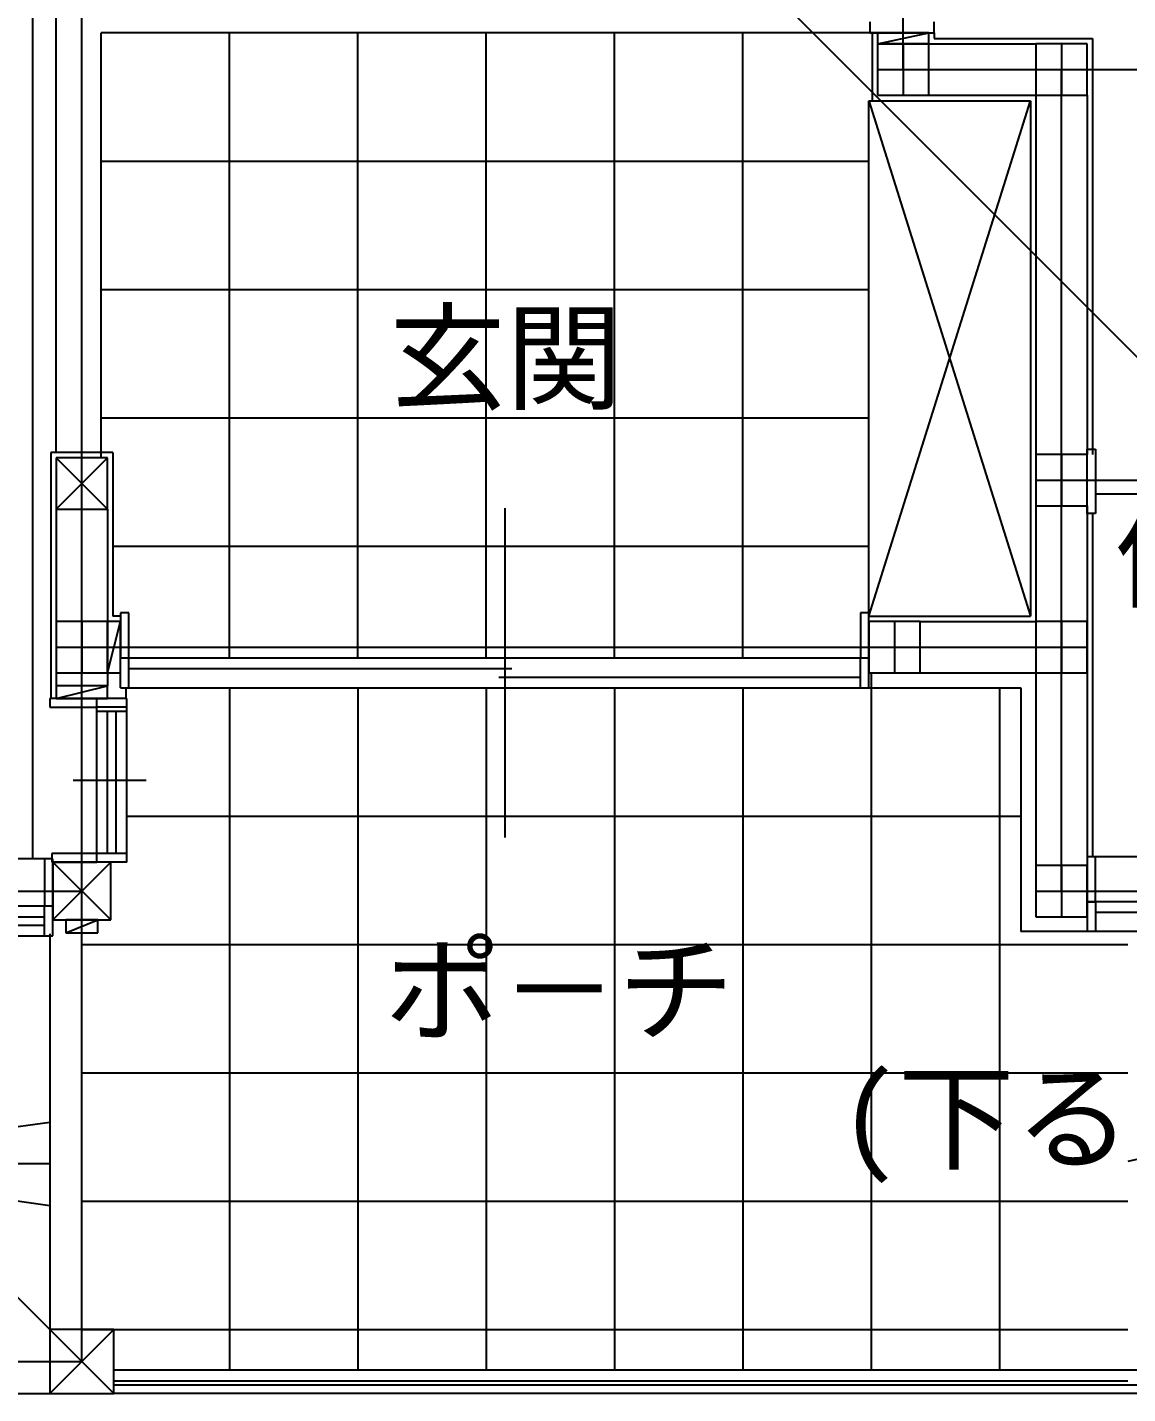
# Model space of a CAD drawing. Header units: millimetres. Extents: x -21029 to 20378, y -14043 to 14043.
# Drawn here: x 5234 to 7807, y -4546 to -1352 of the extents above; entities that cross this region are included whole.
import ezdxf

# ---------------------------------------------------------------- set-up
doc = ezdxf.new("R2010")
doc.units = ezdxf.units.MM
for name, color, linetype in [('0-2', 7, 'Continuous'), ('0-3', 7, 'Continuous'), ('0-C', 7, 'Continuous'), ('0-D', 7, 'Continuous'), ('0-E', 7, 'Continuous'), ('1-0', 7, 'Continuous'), ('1-7', 7, 'Continuous'), ('1-8', 7, 'Continuous'), ('1-9', 7, 'Continuous'), ('1-A', 7, 'Continuous'), ('1-C', 7, 'Continuous'), ('1-D', 7, 'Continuous')]:
    doc.layers.add(name, color=color, linetype=linetype)
doc.styles.add('JP', font='msgothic.ttc')

msp = doc.modelspace()

# ---------------------------------------------------------------- linework, layer by layer
at = {"layer": '0-2', "color": 1}
for p, q in [((7282, -1451.1), (7282, 468.9)), ((5362, -4331.1), (5362, -1331.1)), ((7282, -1451.1), (9202, -1451.1)), ((7652, -3371.1), (7652, -1451.1)), ((5362, -4471.1), (5362, -2411.1)), ((7652, -2411.1), (9202, -2411.1)), ((5362, -2801.1), (7652, -2801.1)), ((-8958, -3371.1), (5362, -3371.1)), ((7652, -3371.1), (9202, -3371.1)), ((-8958, -4471.1), (5362, -4471.1))]:
    msp.add_line(p, q, dxfattribs=at)
at = {"layer": '0-3', "color": 7}
for p, q in [((7342, -1391.1), (7592, -1391.1)), ((7342, -1511.1), (7592, -1511.1)), ((7592, -1511.1), (7592, -2351.1)), ((7712, -1511.1), (7712, -2351.1)), ((5302, -2478.6), (5302, -2741.1)), ((5422, -2478.6), (5422, -2741.1)), ((7592, -2471.1), (7592, -2861.1)), ((7712, -2471.1), (7712, -2861.1)), ((7322, -2741.1), (7592, -2741.1)), ((5302, -2861.1), (5302, -2891.1)), ((5422, -2861.1), (5422, -2891.1)), ((7322, -2861.1), (7592, -2861.1)), ((7592, -2861.1), (7592, -3311.1)), ((7712, -2861.1), (7712, -3311.1))]:
    msp.add_line(p, q, dxfattribs=at)
at = {"layer": '0-C', "color": 7}
for p, q in [((8427, -2443.6), (7732, -2443.6)), ((6352, -3246.1), (6352, -2476.1)), ((5452, -2826.1), (7202, -2826.1)), ((5452, -2896.1), (5452, -2826.1)), ((5472, -2896.1), (5472, -2826.1)), ((7182, -2896.1), (7182, -2826.1)), ((7202, -2896.1), (7202, -2826.1)), ((5472, -2851.1), (6367, -2851.1)), ((6337, -2871.1), (7182, -2871.1)), ((5452, -2896.1), (7202, -2896.1)), ((5397, -3303.6), (5397, -2921.1)), ((5467, -2921.1), (5397, -2921.1)), ((5467, -3303.6), (5467, -2921.1)), ((5467, -2941.1), (5397, -2941.1)), ((5467, -2951.1), (5397, -2951.1)), ((5422, -3283.6), (5422, -2951.1)), ((5442, -3283.6), (5442, -2951.1)), ((5512, -3112.4), (5342, -3112.4)), ((5467, -3283.6), (5397, -3283.6)), ((5467, -3303.6), (5397, -3303.6)), ((4337, -3406.1), (5294.5, -3406.1)), ((5274.5, -3476.1), (5274.5, -3406.1)), ((5294.5, -3476.1), (5294.5, -3406.1)), ((7712, -3396.1), (7712, -3466.1)), ((8452, -3396.1), (7712, -3396.1)), ((7732, -3396.1), (7732, -3466.1)), ((4357, -3431.1), (5274.5, -3431.1)), ((8097, -3421.1), (7732, -3421.1)), ((4337, -3476.1), (5294.5, -3476.1)), ((4357, -3451.1), (5274.5, -3451.1)), ((8452, -3466.1), (7712, -3466.1))]:
    msp.add_line(p, q, dxfattribs=at)
at = {"layer": '0-D', "color": 7}
for p, q in [((5247, -3296.1), (5247, 3276.4)), ((5302, -2346.1), (5302, -1260.1)), ((7204.5, -1339.1), (7204.5, -1365.1)), ((7354.5, -1365.1), (7354.5, -1339.1)), ((7222, -1365.1), (5407, -1365.1)), ((5407, -2358.6), (5407, -1365.1)), ((7204.5, -1365.1), (7354.5, -1365.1)), ((7712, -2488.6), (7712, -2338.6)), ((7712, -2338.6), (7732, -2338.6)), ((7732, -2338.6), (7732, -2488.6)), ((7732, -2488.6), (7712, -2488.6)), ((5472, -2721.1), (5452, -2721.1)), ((5452, -2721.1), (5452, -2826.1)), ((5472, -2826.1), (5472, -2721.1)), ((7202, -2721.1), (7182, -2721.1)), ((7182, -2721.1), (7182, -2826.1)), ((7202, -2826.1), (7202, -2721.1)), ((5452, -2826.1), (5472, -2826.1)), ((7182, -2826.1), (7202, -2826.1)), ((5397, -2921.1), (5287, -2921.1)), ((5287, -2921.1), (5287, -2941.1)), ((5397, -2941.1), (5397, -2921.1)), ((5287, -2941.1), (5397, -2941.1)), ((5397, -3283.6), (5292, -3283.6)), ((5292, -3283.6), (5292, -3303.6)), ((5397, -3303.6), (5397, -3283.6)), ((5274.5, -3296.1), (4337, -3296.1)), ((5294.5, -3296.1), (5274.5, -3296.1)), ((5274.5, -3296.1), (5274.5, -3406.1)), ((5292, -3303.6), (5397, -3303.6)), ((5294.5, -3406.1), (5294.5, -3296.1)), ((7732, -3291.1), (7712, -3291.1)), ((7712, -3291.1), (7712, -3396.1)), ((8452, -3291.1), (7712, -3291.1)), ((7732, -3396.1), (7732, -3291.1)), ((5274.5, -3406.1), (5294.5, -3406.1)), ((7712, -3396.1), (7732, -3396.1)), ((10147, -4491.1), (5437, -4491.1)), ((10182, -4526.1), (5437, -4526.1))]:
    msp.add_line(p, q, dxfattribs=at)
at = {"layer": '1-0', "color": 7}
for p, q in [((7202, -2841.1), (7202, -1523.6)), ((7202, -2728.6), (7579.5, -1523.6)), ((7202, -1523.6), (7579.5, -2728.6))]:
    msp.add_line(p, q, dxfattribs=at)
at = {"layer": '1-7', "color": 2}
msp.add_line((10037, -4331.1), (4277, 1428.9), dxfattribs=at)
at = {"layer": '1-8', "color": 1}
for p, q in [((8352.5, -3880.8), (7807, -4003.5)), ((10252, -4546.1), (5437, -4546.1))]:
    msp.add_line(p, q, dxfattribs=at)
at = {"layer": '1-9', "color": 7}
for p, q in [((7342, -1365.1), (7222, -1365.1)), ((7222, -1365.1), (7222, -1391.1)), ((7222, -1391.1), (7342, -1365.1)), ((7342, -1391.1), (7342, -1365.1)), ((7342, -1391.1), (7222, -1391.1)), ((7222, -1391.1), (7222, -1511.1)), ((7222, -1391.1), (7342, -1391.1)), ((7282, -1391.1), (7282, -1511.1)), ((7342, -1511.1), (7342, -1391.1)), ((7712, -1391.1), (7592, -1391.1)), ((7592, -1391.1), (7592, -1511.1)), ((7652, -1391.1), (7652, -1511.1)), ((7712, -1511.1), (7712, -1391.1)), ((7222, -1451.1), (7342, -1451.1)), ((7592, -1451.1), (7712, -1451.1)), ((7222, -1511.1), (7342, -1511.1)), ((7592, -1511.1), (7712, -1511.1)), ((5422, -2478.6), (5302, -2358.6)), ((5302, -2478.6), (5422, -2358.6)), ((5422, -2358.6), (5302, -2358.6)), ((5302, -2358.6), (5302, -2478.6)), ((5422, -2478.6), (5422, -2358.6)), ((7712, -2351.1), (7592, -2351.1)), ((7592, -2351.1), (7592, -2471.1)), ((7652, -2351.1), (7652, -2471.1)), ((7712, -2471.1), (7712, -2351.1)), ((7592, -2411.1), (7712, -2411.1)), ((5302, -2478.6), (5422, -2478.6)), ((7592, -2471.1), (7712, -2471.1)), ((5422, -2741.1), (5302, -2741.1)), ((5302, -2741.1), (5302, -2861.1)), ((5362, -2741.1), (5362, -2861.1)), ((5422, -2861.1), (5422, -2741.1)), ((5452, -2741.1), (5422, -2741.1)), ((5422, -2741.1), (5422, -2861.1)), ((5422, -2861.1), (5452, -2741.1)), ((5452, -2861.1), (5452, -2741.1)), ((7322, -2741.1), (7202, -2741.1)), ((7202, -2741.1), (7202, -2861.1)), ((7262, -2741.1), (7262, -2861.1)), ((7322, -2861.1), (7322, -2741.1)), ((7712, -2741.1), (7592, -2741.1)), ((7592, -2741.1), (7592, -2861.1)), ((7652, -2741.1), (7652, -2861.1)), ((7712, -2861.1), (7712, -2741.1)), ((5302, -2801.1), (5422, -2801.1)), ((7202, -2801.1), (7322, -2801.1)), ((7592, -2801.1), (7712, -2801.1)), ((5302, -2861.1), (5422, -2861.1)), ((5422, -2861.1), (5452, -2861.1)), ((7202, -2861.1), (7322, -2861.1)), ((7592, -2861.1), (7712, -2861.1)), ((5422, -2891.1), (5302, -2891.1)), ((5302, -2891.1), (5302, -2921.1)), ((5302, -2921.1), (5422, -2891.1)), ((5422, -2921.1), (5422, -2891.1)), ((5302, -2921.1), (5422, -2921.1)), ((5429.5, -3303.6), (5294.5, -3303.6)), ((5294.5, -3303.6), (5294.5, -3438.6)), ((5294.5, -3438.6), (5429.5, -3303.6)), ((5429.5, -3438.6), (5294.5, -3303.6)), ((5429.5, -3438.6), (5429.5, -3303.6)), ((7712, -3311.1), (7592, -3311.1)), ((7592, -3311.1), (7592, -3431.1)), ((7652, -3311.1), (7652, -3431.1)), ((7712, -3431.1), (7712, -3311.1)), ((7592, -3371.1), (7712, -3371.1)), ((5294.5, -3438.6), (5429.5, -3438.6)), ((5399.5, -3438.6), (5324.5, -3438.6)), ((5324.5, -3438.6), (5324.5, -3468.6)), ((5324.5, -3468.6), (5399.5, -3438.6)), ((5399.5, -3468.6), (5399.5, -3438.6)), ((7592, -3431.1), (7712, -3431.1)), ((5324.5, -3468.6), (5399.5, -3468.6)), ((5437, -4396.1), (5287, -4396.1)), ((5287, -4396.1), (5287, -4546.1)), ((5287, -4546.1), (5437, -4396.1)), ((5437, -4546.1), (5287, -4396.1)), ((5437, -4546.1), (5437, -4396.1)), ((5287, -4546.1), (5437, -4546.1))]:
    msp.add_line(p, q, dxfattribs=at)
at = {"layer": '1-A', "color": 7}
msp.add_line((-538, 1428.9), (5362, -4471.1), dxfattribs=at)
at = {"layer": '1-C', "color": 7}
for p, q in [((5707, -2826.1), (5707, -1365.1)), ((6007, -2826.1), (6007, -1365.1)), ((6307, -2826.1), (6307, -1365.1)), ((6607, -2826.1), (6607, -1365.1)), ((6907, -2826.1), (6907, -1365.1)), ((7209.5, -1365.1), (7209.5, -1523.6)), ((7354.5, -1365.1), (7354.5, -1378.6)), ((7354.5, -1378.6), (7724.5, -1378.6)), ((7724.5, -1378.6), (7724.5, -2351.1)), ((7202, -1523.6), (7579.5, -1523.6)), ((7579.5, -1523.6), (7579.5, -2728.6)), ((7202, -1665.6), (5407, -1665.6)), ((7202, -1965.6), (5407, -1965.6)), ((7202, -2265.6), (5407, -2265.6)), ((5289.5, -2346.1), (5289.5, -2921.1)), ((5434.5, -2346.1), (5289.5, -2346.1)), ((5434.5, -2346.1), (5434.5, -2728.6)), ((7724.5, -2488.6), (7724.5, -3291.1)), ((7202, -2565.6), (5434.5, -2565.6)), ((5452, -2728.6), (5434.5, -2728.6)), ((7202, -2728.6), (7579.5, -2728.6)), ((7207, -2861.1), (7207, -4491.1)), ((5464.5, -2896.1), (5464.5, -2921.1)), ((5707, -2896.1), (5707, -4491.1)), ((6007, -2896.1), (6007, -4491.1)), ((6307, -2896.1), (6307, -4491.1)), ((6607, -2896.1), (6607, -4491.1)), ((6907, -2896.1), (6907, -4491.1)), ((7202, -2896.1), (7557, -2896.1)), ((7507, -2896.1), (7507, -4491.1)), ((7557, -2896.1), (7557, -3466.1)), ((5467, -3196.1), (7557, -3196.1)), ((7712, -3466.1), (7557, -3466.1)), ((5362, -3496.1), (7807, -3496.1)), ((5362, -3796.1), (7807, -3796.1)), ((5362, -4096.1), (7807, -4096.1)), ((5362, -4396.1), (7807, -4396.1)), ((5437, -4516.1), (7807, -4516.1))]:
    msp.add_line(p, q, dxfattribs=at)
at = {"layer": '1-D', "color": 7}
for p, q in [((5287, -3471.1), (5287, -4546.1)), ((4587, -4008.6), (5287, -3911.3)), ((5287, -4008.6), (3942, -4008.6)), ((4587, -4008.6), (5287, -4105.9)), ((3942, -4546.1), (5287, -4546.1))]:
    msp.add_line(p, q, dxfattribs=at)

# ---------------------------------------------------------------- texts
at = {"layer": '0-E', "color": 7, "style": 'JP'}
for s, p in [('玄関', (6080.6, -2224.3)), ('便所(男)', (7774.9, -2687.1)), ('ポ－チ', (6069.3, -3701.3)), ('(下る)', (7133.6, -4000.7))]:
    msp.add_text(s, height=200, dxfattribs=at).set_placement(p)

doc.saveas('drawing.dxf')
